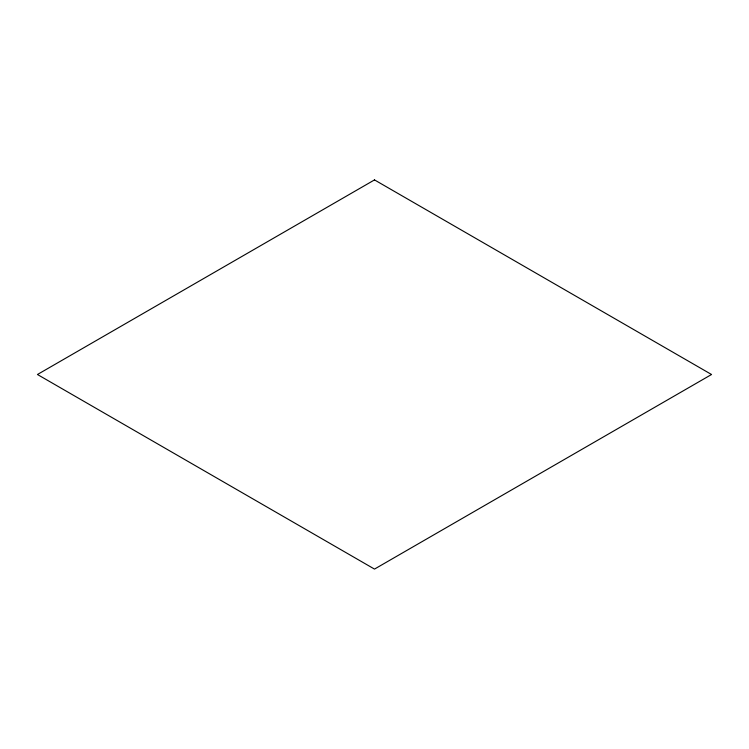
<?xml version="1.0" encoding="UTF-8"?>
<svg xmlns="http://www.w3.org/2000/svg" width="749" height="749" viewBox="0 0 749 749"><rect width="100%" height="100%" fill="white"/><g stroke="black" fill="none" stroke-linecap="round" stroke-linejoin="round"><path stroke-width="1.12" d="M374.5 179.91L37.45 374.5L374.5 569.09L711.55 374.5L374.5 179.91"/></g></svg>
